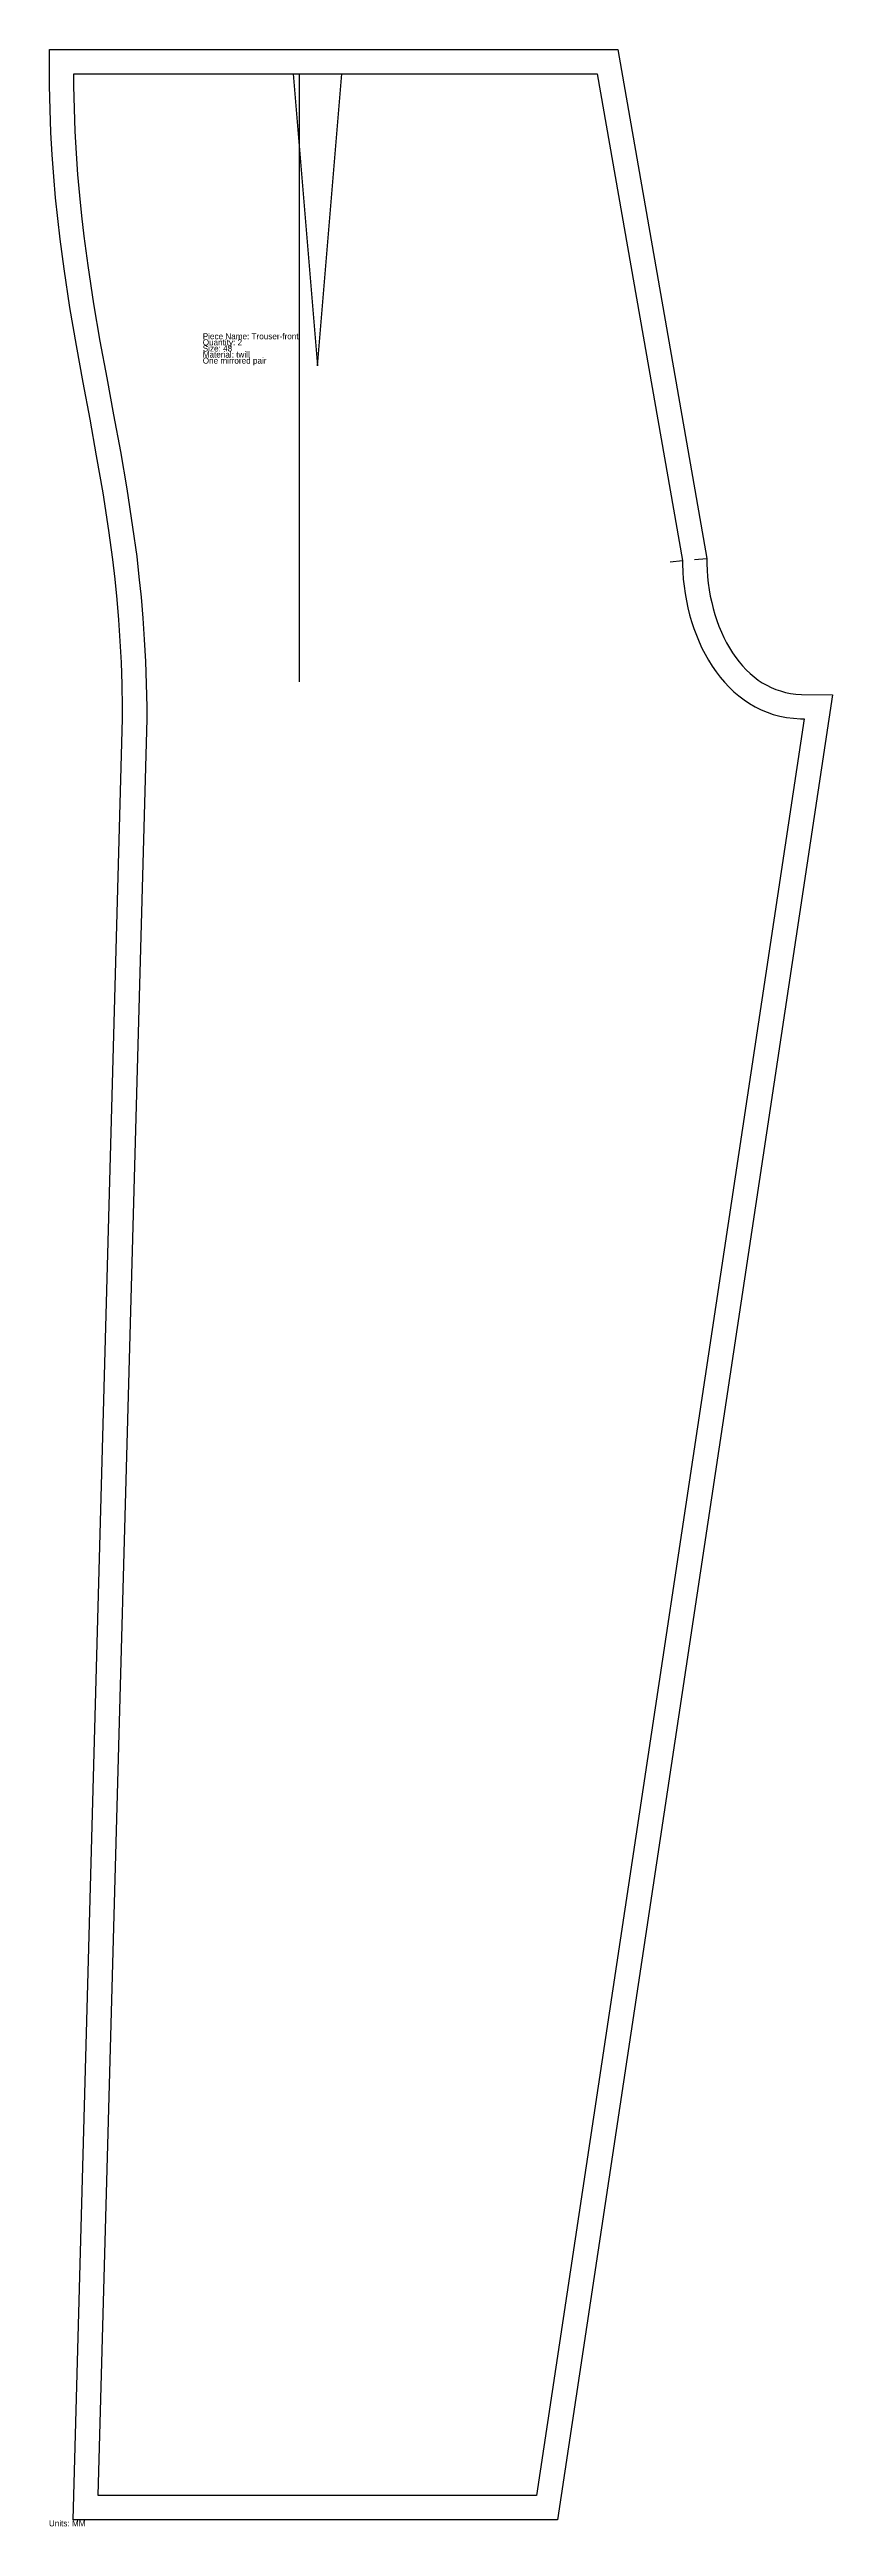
# Model space of a CAD drawing. Extents: x 0 to 322, y -3 to 1015.
import ezdxf

# ---------------------------------------------------------------- set-up
doc = ezdxf.new("R2010")
doc.units = 0
for name, color, linetype in [('1', 250, 'CONTINUOUS'), ('4', 250, 'CONTINUOUS'), ('7', 250, 'CONTINUOUS'), ('8', 250, 'CONTINUOUS')]:
    doc.layers.add(name, color=color, linetype=linetype)

# ---------------------------------------------------------------- blocks, each defined once
blk = doc.blocks.new('TROUSER-FRONT')
at = {"layer": '1'}
blk.add_lwpolyline([(0.3, 1015.2), (233.7, 1015.2), (270.3, 806), (270.3, 803.9), (270.4, 801.2), (270.6, 798.5), (270.9, 795.9), (271.2, 793.2), (271.7, 790.6), (272.3, 788), (272.9, 785.5), (273.6, 783), (274.4, 780.6), (275.3, 778.2), (276.3, 775.8), (277.3, 773.6), (278.4, 771.4), (279.6, 769.3), (280.9, 767.3), (282.2, 765.4), (283.6, 763.6), (285, 761.9), (286.5, 760.3), (288.1, 758.8), (289.7, 757.4), (291.4, 756.1), (293.1, 755), (294.9, 754), (296.7, 753), (298.6, 752.2), (300.6, 751.6), (302.6, 751), (304.7, 750.6), (306.9, 750.3), (309.2, 750.2), (321.9, 750), (208.9, 0.2), (10, 0.2), (30.3, 740.3), (30.3, 744.9), (30.1, 754.2), (29.8, 763.3), (29.3, 772.1), (28.7, 780.8), (28, 789.2), (27.2, 797.5), (26.2, 805.6), (24.6, 817.5), (22.3, 833), (19.6, 848.2), (16.9, 863.3), (14.1, 878.4), (11.3, 893.6), (8.6, 909.1), (6.2, 925), (4.6, 937.3), (3.6, 945.7), (2.7, 954.2), (2, 963), (1.3, 971.9), (0.8, 981.1), (0.5, 990.5), (0.3, 1000.2), (0.3, 1015.2)], close=True, dxfattribs=at)
at = {"layer": '4'}
for p, q in [((255.3, 804.7), (260.3, 805.2)), ((265.3, 805.6), (270.3, 806))]:
    blk.add_line(p, q, dxfattribs=at)
at = {"layer": '7'}
blk.add_line((102.9, 755.3), (102.9, 1005.3), dxfattribs=at)
at = {"layer": '8'}
blk.add_lwpolyline([(10.3, 1005.2), (225.3, 1005.2), (260.3, 805.2), (260.3, 803.7), (260.4, 800.6), (260.6, 797.6), (261, 794.7), (261.4, 791.7), (261.9, 788.7), (262.5, 785.8), (263.2, 782.9), (264, 780.1), (265, 777.3), (266, 774.5), (267.1, 771.8), (268.3, 769.2), (269.6, 766.7), (271, 764.2), (272.5, 761.8), (274.1, 759.5), (275.8, 757.3), (277.6, 755.2), (279.5, 753.2), (281.4, 751.3), (283.5, 749.6), (285.6, 748), (287.8, 746.5), (290.2, 745.1), (292.6, 743.9), (295.1, 742.9), (297.6, 742), (300.3, 741.3), (303.1, 740.7), (305.9, 740.4), (308.8, 740.2), (310.3, 740.2), (200.3, 10.2), (20.3, 10.2), (40.3, 740.2), (40.3, 745), (40.1, 754.5), (39.8, 763.7), (39.3, 772.8), (38.7, 781.5), (38, 790.1), (37.1, 798.5), (36.2, 806.8), (34.5, 818.9), (32.1, 834.6), (29.5, 850), (26.7, 865.1), (23.9, 880.2), (21.1, 895.3), (18.5, 910.7), (16.1, 926.4), (14.5, 938.5), (13.5, 946.8), (12.7, 955.2), (11.9, 963.8), (11.3, 972.5), (10.8, 981.6), (10.5, 990.8), (10.3, 1000.3)], close=True, dxfattribs=at)
blk.add_lwpolyline([(100.3, 1005.2), (110.3, 885.2), (120.3, 1005.2)], dxfattribs=at)
at = {"layer": '1'}
for s, p in [('Quantity: 2', (63.2, 893.6)), ('Piece Name: Trouser-front', (63.2, 896.1)), ('Size: 48', (63.2, 891.1)), ('One mirrored pair', (63.2, 886.1)), ('Material: twill', (63.2, 888.6))]:
    blk.add_text(s, height=2.5, dxfattribs=at).set_placement(p)

msp = doc.modelspace()

# ---------------------------------------------------------------- block references
at = {"layer": '1'}
msp.add_blockref('TROUSER-FRONT', (0, 0), dxfattribs=at)

# ---------------------------------------------------------------- texts
msp.add_text('Units: MM', height=2.5, dxfattribs=at).set_placement((0, -2.5))

doc.saveas('drawing.dxf')
